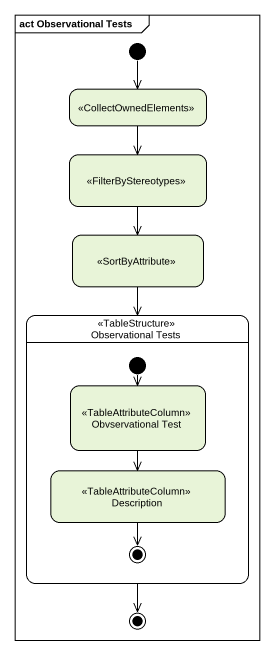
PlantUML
@startuml
mainframe act Observational Tests
hide empty description
state " " as state1 <<CollectOwnedElements>>
state " " as state2 <<FilterByStereotypes>>
state " " as state3 <<SortByAttribute>>
state "Observational Tests" as Observational_Tests <<TableStructure>> {
  state "Obvservational Test" as Obvservational_Test <<TableAttributeColumn>>
  state Description <<TableAttributeColumn>>
  [*] --> Obvservational_Test
  Description --> [*]
}
[*] --> state1
state1 --> state2
state2 --> state3
state3 --> Observational_Tests
Obvservational_Test --> Description
Observational_Tests --> [*]
@enduml
